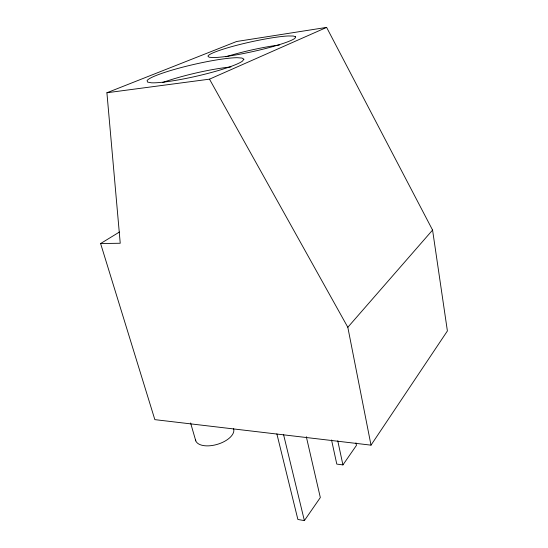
<?xml version="1.0" encoding="UTF-8"?>
<svg xmlns="http://www.w3.org/2000/svg" width="548" height="548" viewBox="0 0 548 548"><rect width="100%" height="100%" fill="white"/><g stroke="black" fill="none" stroke-linecap="round" stroke-linejoin="round"><path stroke-width="0.82" d="M371.01 445.154L447.394 330.965L432.571 230.071L326.615 27.4L236.592 41.504L106.908 92.756L120.238 243.25L100.606 243.545L154.844 419.638L371.01 445.154L347.822 327.286L209.494 79.165L106.908 92.756M276.863 433.865L297.879 519.47L304.38 520.6L320.327 497.557L306.311 436.694M331.547 439.976L336.787 464.094L342.925 464.91L356.46 445.353L355.953 442.853M347.822 327.286L432.571 230.071M100.606 243.545L119.491 231.996M209.494 79.165L326.615 27.4M190.594 422.967L195.773 440.859M283.542 434.523L304.38 520.6M337.767 440.818L342.925 464.91M225.886 56.807A44.792 5.329 -12.5 0 1 279.507 44.963M233.564 428.68A19.858 10.056 -16.9 0 1 216.912 444.469A19.858 10.056 -16.9 0 1 195.451 439.578M162.811 82.508A49.539 6.501 -12.9 0 1 230.968 66.952M295.625 36.812L294.94 38.285A44.957 4.932 -12.5 0 1 258.656 50.238A44.957 4.932 -12.5 0 1 213.364 57.567L209.151 57.239L207.932 56.191A44.957 4.932 -12.5 0 1 239.613 44.552A44.957 4.932 -12.5 0 1 288.33 35.963L293.331 36.031L295.625 36.812M243.874 59.232L242.38 61.184A49.745 6.021 -12.9 0 1 199.897 75.398A49.745 6.021 -12.9 0 1 151.406 82.803L147.563 82.104L147.09 80.59A49.745 6.021 -12.9 0 1 184.868 66.609A49.745 6.021 -12.9 0 1 237.209 57.698L242.065 58.061L243.874 59.232"/></g></svg>
